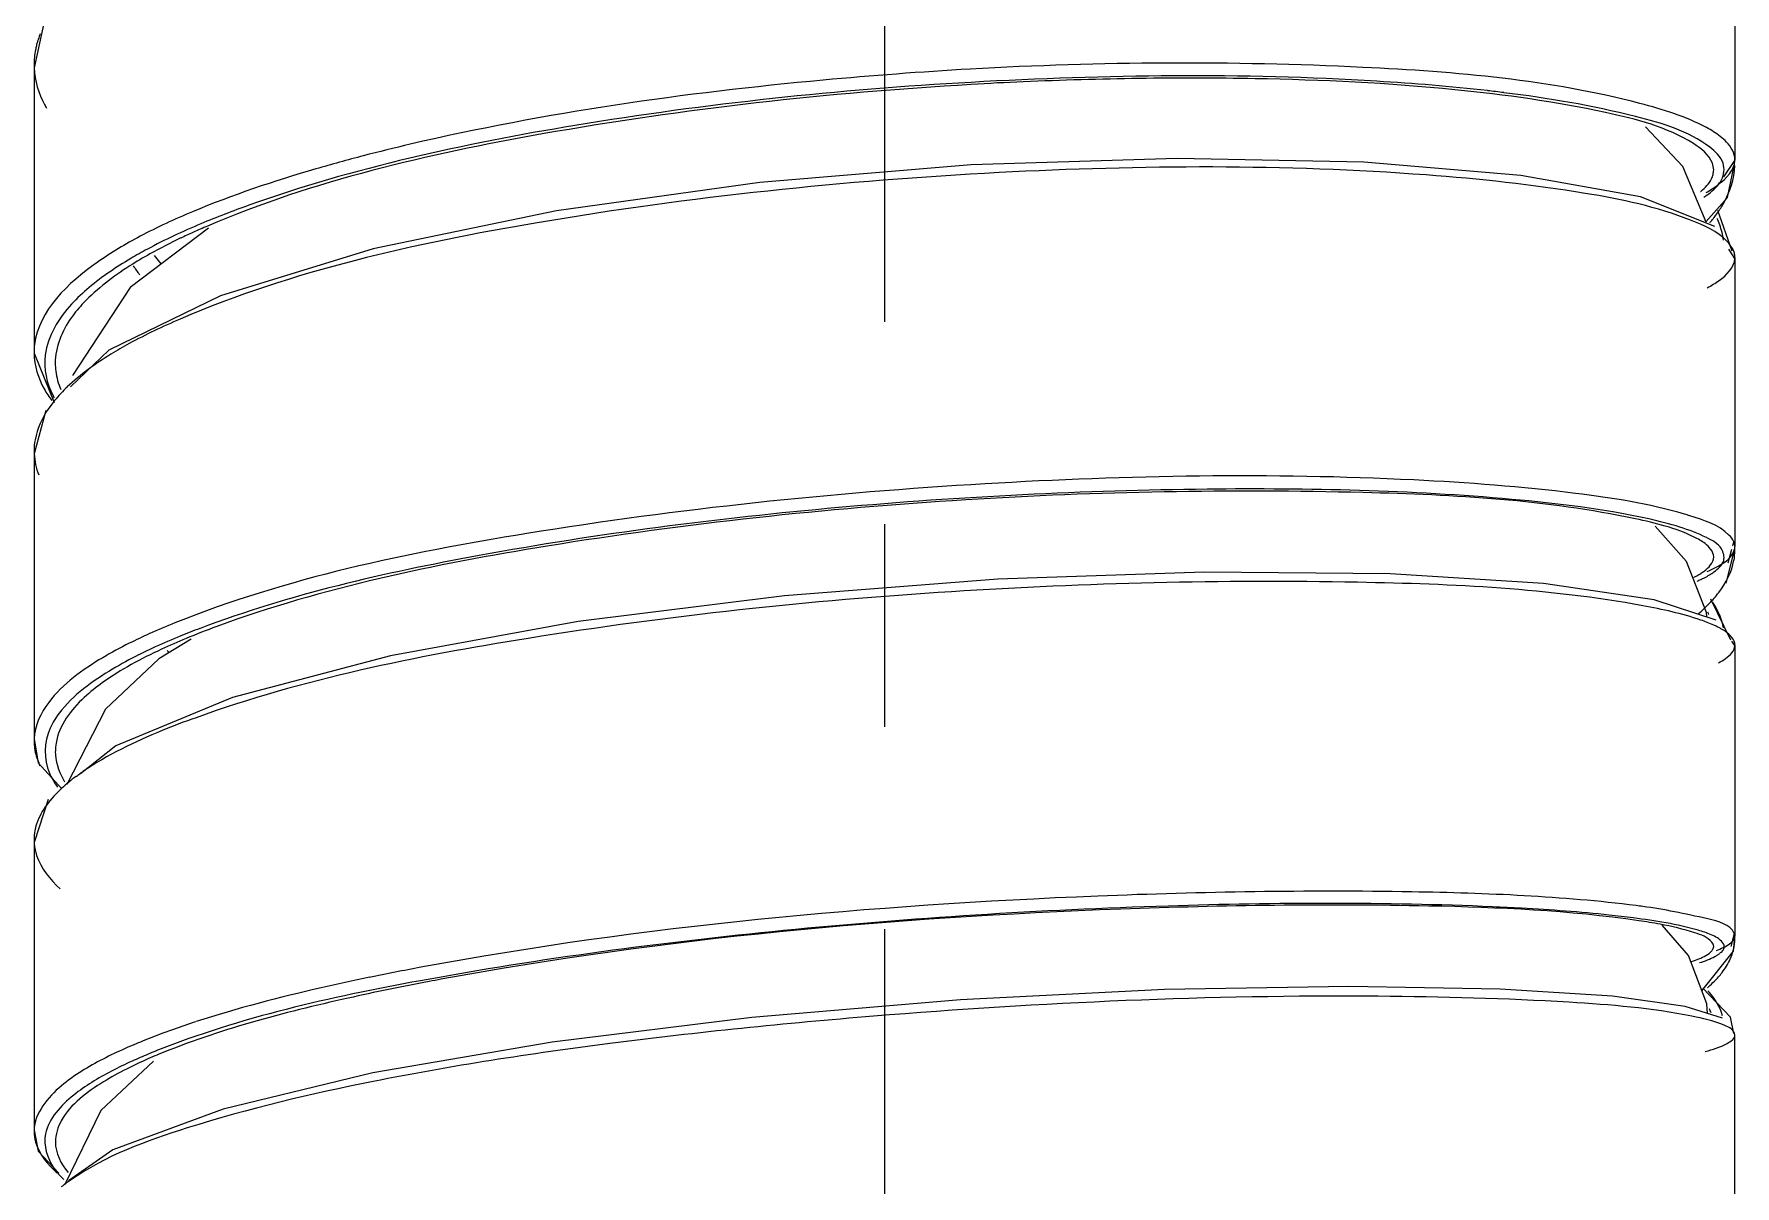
# Model space of a CAD drawing. Header units: millimetres. Extents: x 601 to 1195, y -13 to 407.
# Drawn here: x 716.41 to 727.08, y 314.46 to 321.68 of the extents above; entities that cross this region are included whole.
import ezdxf

# ---------------------------------------------------------------- set-up
doc = ezdxf.new("R2010")
doc.units = ezdxf.units.MM
doc.header["$LTSCALE"] = 0.1
doc.linetypes.add('CENTERX2', pattern=[101.6, 63.5, -12.7, 12.7, -12.7])
doc.layers.add('CENTER', color=1, linetype='CENTERX2')

msp = doc.modelspace()

# ---------------------------------------------------------------- linework, layer by layer
at = {"color": 7, "linetype": 'Continuous'}
for p, q in [((727.08, 320.895), (727.08, 322.695)), ((716.475, 321.75), (716.413, 321.47)), ((716.413, 321.491), (716.413, 321.47)), ((716.413, 321.491), (716.413, 319.681)), ((726.753, 320.853), (726.519, 321.1)), ((726.898, 320.504), (726.753, 320.853)), ((727.009, 320.788), (727.079, 320.89)), ((727.033, 320.658), (727.074, 320.858)), ((727.079, 320.89), (727.08, 320.895)), ((726.953, 320.476), (726.487, 320.661)), ((726.897, 320.505), (727.033, 320.658)), ((727.061, 320.321), (726.972, 320.577)), ((717.508, 320.465), (717.015, 320.093)), ((727.079, 320.276), (727.042, 320.334)), ((717.211, 320.241), (717.169, 320.294)), ((727.079, 320.276), (727.08, 320.282)), ((727.08, 318.469), (727.08, 320.282)), ((717.015, 320.093), (716.654, 319.541)), ((717.583, 320.042), (716.881, 319.701)), ((716.413, 319.681), (716.539, 319.373)), ((716.881, 319.701), (716.642, 319.471)), ((716.486, 319.322), (716.413, 319.05)), ((716.413, 319.069), (716.413, 319.05)), ((716.413, 319.069), (716.413, 317.25)), ((726.776, 318.376), (726.58, 318.598)), ((727.025, 318.239), (727.079, 318.454)), ((727.037, 318.367), (727.06, 318.452)), ((727.066, 318.473), (727.073, 318.499)), ((727.08, 318.469), (727.073, 318.499)), ((726.901, 318.055), (726.776, 318.376)), ((726.961, 318.008), (726.573, 318.136)), ((727.054, 317.882), (726.928, 318.14)), ((726.903, 318.027), (726.901, 318.055)), ((717.399, 317.889), (717.196, 317.766)), ((727.079, 317.849), (727.06, 317.875)), ((717.196, 317.766), (716.862, 317.449)), ((727.079, 317.849), (727.08, 317.852)), ((727.08, 316.027), (727.08, 317.852)), ((716.862, 317.449), (716.618, 316.978)), ((717.658, 317.522), (716.925, 317.219)), ((716.413, 317.263), (716.413, 317.25)), ((716.413, 317.263), (716.438, 317.113)), ((716.925, 317.219), (716.705, 317.043)), ((716.438, 317.113), (716.587, 316.949)), ((716.502, 316.882), (716.413, 316.614)), ((716.413, 316.631), (716.413, 316.614)), ((716.413, 316.631), (716.413, 314.801)), ((726.788, 315.904), (726.623, 316.096)), ((727.055, 315.962), (727.076, 316.043)), ((727.071, 315.932), (727.079, 316.019)), ((727.08, 316.027), (727.076, 316.043)), ((726.902, 315.602), (726.788, 315.904)), ((726.871, 315.683), (727.071, 315.932)), ((726.964, 315.904), (726.978, 315.913)), ((727.052, 315.519), (726.878, 315.7)), ((727.002, 315.512), (726.768, 315.585)), ((726.907, 315.542), (726.902, 315.602)), ((727.072, 315.415), (727.052, 315.519)), ((727.079, 315.405), (727.078, 315.407)), ((727.079, 313.572), (727.079, 315.406)), ((727.079, 315.405), (727.079, 315.406)), ((717.162, 315.242), (716.832, 314.933)), ((716.832, 314.933), (716.605, 314.465)), ((716.413, 314.809), (716.413, 314.801)), ((716.413, 314.809), (716.439, 314.677)), ((716.439, 314.677), (716.568, 314.54)), ((716.907, 314.686), (716.63, 314.492))]:
    msp.add_line(p, q, dxfattribs=at)
for points in [[(726.487, 320.661), (725.737, 320.796), (724.753, 320.879), (723.582, 320.903), (722.289, 320.862), (720.964, 320.751), (719.69, 320.574), (718.54, 320.335), (717.583, 320.042)], [(726.573, 318.136), (725.879, 318.237), (724.917, 318.298), (723.751, 318.309), (722.456, 318.264), (721.12, 318.16), (719.825, 317.999), (718.648, 317.784), (717.658, 317.522)], [(726.768, 315.585), (726.311, 315.649), (725.606, 315.694), (724.657, 315.711), (723.502, 315.691), (722.222, 315.626), (720.915, 315.516), (719.663, 315.362), (718.537, 315.17), (717.598, 314.942), (716.907, 314.686)]]:
    msp.add_lwpolyline(points, dxfattribs=at)
for centre, radius, start, end in [((716.932, 321.486), 0.519, 166.1862, 169.1085), ((716.946, 321.483), 0.534, 164.6473, 166.1922), ((716.96, 321.479), 0.548, 162.6759, 164.6452), ((716.972, 321.475), 0.561, 161.7178, 162.6797), ((716.984, 321.471), 0.573, 160.1906, 161.7156), ((717.001, 321.465), 0.592, 158.3799, 160.1888), ((716.906, 321.491), 0.493, 169.0792, 180.0277), ((723.717, 296.551), 24.857, 92.5379, 93.2919), ((724.364, 311.014), 10.379, 82.9914, 83.5686), ((717.091, 321.563), 0.692, 207.8089, 209.9761), ((721.583, 308.933), 12.382, 103.1211, 104.5238), ((726.599, 321.02), 0.419, 309.0609, 309.7974), ((726.56, 321.154), 0.591, 303.3325, 305.6218), ((726.245, 321.075), 0.888, 320.333, 322.4274), ((726.331, 321.01), 0.781, 322.3655, 327.5771), ((726.407, 320.961), 0.69, 327.6376, 330.3266), ((719.099, 316.705), 4.098, 114.3537, 115.5198), ((719.297, 316.268), 4.578, 113.0965, 114.3517), ((726.207, 321.106), 0.937, 319.6433, 320.3452), ((726.468, 320.298), 0.549, 20.0487, 24.6335), ((716.824, 319.685), 0.411, 172.8567, 180.0887), ((716.948, 319.619), 0.402, 179.871, 187.1756), ((717.34, 318.715), 1.042, 133.6249, 136.7815), ((717.037, 319.674), 0.567, 207.1786, 208.6845), ((716.807, 319.068), 0.394, 169.7435, 179.9427), ((726.242, 316.917), 1.831, 72.3553, 73.4709), ((726.709, 318.451), 0.371, 349.6113, 352.9834), ((726.717, 318.45), 0.362, 352.9792, 0.1261), ((726.55, 318.811), 0.6, 296.8849, 299.0503), ((718.891, 314.015), 4.283, 111.8542, 114.1543), ((726.505, 317.868), 0.446, 22.7781, 25.1755), ((726.67, 317.365), 0.671, 64.7266, 65.6297), ((726.573, 317.869), 0.444, 23.1783, 24.7415), ((726.607, 317.883), 0.408, 16.0708, 23.2527), ((726.643, 317.893), 0.37, 10.3741, 16.0291), ((718.531, 314.817), 3.404, 114.1542, 116.535), ((718.873, 314.119), 4.091, 112.1677, 114.5497), ((719.216, 313.282), 4.995, 110.6609, 112.1944), ((719.277, 313.284), 4.989, 110.1369, 112.5213), ((718.545, 314.838), 3.3, 114.566, 116.563), ((718.105, 318.995), 1.457, 233.985, 234.6129), ((716.735, 317.25), 0.322, 179.9887, 188.6432), ((716.863, 317.185), 0.316, 170.4879, 179.9744), ((716.821, 317.277), 0.413, 203.4588, 206.1513), ((717.482, 315.946), 1.347, 126.124, 126.6898), ((717.513, 315.903), 1.4, 125.5069, 126.1236), ((717.547, 315.856), 1.459, 124.8918, 125.5069), ((717.574, 315.816), 1.507, 124.5504, 124.8932), ((717.009, 317.244), 0.475, 209.4116, 211.8074), ((716.74, 316.626), 0.328, 161.7589, 169.2225), ((716.714, 316.631), 0.301, 169.2279, 180.0953), ((716.712, 316.631), 0.299, 183.4237, 185.2221), ((724.837, 300.024), 16.202, 86.802, 87.4453), ((725.72, 310.355), 5.909, 82.4027, 82.8138), ((726.821, 316.148), 0.283, 298.2425, 300.4449), ((726.886, 316.044), 0.16, 304.8121, 308.2313), ((721.903, 299.327), 16.786, 100.5192, 101.6421), ((722.205, 298.196), 17.856, 100.4527, 100.6995), ((726.393, 316.295), 0.784, 311.5328, 315.3473), ((726.331, 316.363), 0.877, 311.0973, 311.5931), ((726.461, 315.284), 0.601, 40.5961, 41.6859), ((726.625, 315.435), 0.324, 19.9177, 24.5145), ((718.793, 311.174), 4.525, 109.4307, 112.0612), ((719.206, 310.017), 5.754, 107.9927, 109.4745), ((718.496, 312.139), 3.404, 112.6332, 113.7022), ((718.599, 311.739), 3.84, 111.7474, 112.5216)]:
    msp.add_arc(centre, radius, start, end, dxfattribs=at)
for points, knots in [([(726.483, 321.248), (725.918, 321.395), (724.506, 321.517), (723.103, 321.509), (722.284, 321.463)], [0, 0, 0, 0, 0.415969, 1, 1, 1, 1]), ([(722.284, 321.463), (721.976, 321.445), (720.798, 321.357), (719.623, 321.19), (718.772, 320.992)], [0, 0, 0, 0, 0.26081, 1, 1, 1, 1]), ([(725.527, 321.328), (725.296, 321.354), (724.219, 321.441), (723.136, 321.428), (722.289, 321.38)], [0, 0, 0, 0, 0.214821, 1, 1, 1, 1]), ([(726.819, 320.996), (726.654, 321.1), (726.144, 321.231), (725.227, 321.36), (724.003, 321.418), (723.1, 321.404), (722.616, 321.383)], [0, 0, 0, 0, 0.137818, 0.362359, 0.657735, 1, 1, 1, 1]), ([(722.289, 321.366), (721.389, 321.314), (719.771, 321.134), (718.168, 320.764), (717.501, 320.479)], [0, 0, 0, 0, 0.554125, 1, 1, 1, 1]), ([(722.289, 321.38), (721.457, 321.333), (719.93, 321.172), (718.42, 320.845), (717.759, 320.609)], [0, 0, 0, 0, 0.542939, 1, 1, 1, 1]), ([(726.921, 320.973), (726.788, 321.075), (726.344, 321.207), (725.908, 321.281), (725.631, 321.315)], [0, 0, 0, 0, 0.375004, 1, 1, 1, 1]), ([(726.987, 321.041), (726.96, 321.062), (726.804, 321.157), (726.626, 321.21), (726.483, 321.248)], [0, 0, 0, 0, 0.186198, 1, 1, 1, 1]), ([(726.946, 320.831), (726.946, 320.845), (726.93, 320.917), (726.867, 320.966), (726.819, 320.996)], [0, 0, 0, 0, 0.199904, 1, 1, 1, 1]), ([(726.996, 320.769), (727.012, 320.8), (727.019, 320.889), (726.956, 320.947), (726.921, 320.973)], [0, 0, 0, 0, 0.441089, 1, 1, 1, 1]), ([(727.079, 320.895), (727.079, 320.936), (727.045, 320.993), (727.001, 321.03), (726.987, 321.041)], [0, 0, 0, 0, 0.69297, 1, 1, 1, 1]), ([(726.801, 320.516), (726.59, 320.6), (726.035, 320.715), (724.59, 320.868), (722.382, 320.855), (719.762, 320.582), (718.039, 320.201), (717.329, 319.895)], [0, 0, 0, 0, 0.070987, 0.175577, 0.454743, 0.758193, 1, 1, 1, 1]), ([(718.478, 320.919), (718.378, 320.893), (718.016, 320.794), (717.658, 320.674), (717.406, 320.568)], [0, 0, 0, 0, 0.273578, 1, 1, 1, 1]), ([(726.898, 320.689), (726.924, 320.703), (727, 320.75), (727.076, 320.829), (727.079, 320.89)], [0, 0, 0, 0, 0.333299, 1, 1, 1, 1]), ([(726.932, 320.774), (726.936, 320.783), (726.943, 320.802), (726.946, 320.821), (726.946, 320.831)], [0, 0, 0, 0, 0.514925, 1, 1, 1, 1]), ([(726.983, 320.749), (726.986, 320.752), (726.99, 320.759), (726.994, 320.766), (726.996, 320.769)], [0, 0, 0, 0, 0.509995, 1, 1, 1, 1]), ([(727.066, 320.335), (727.057, 320.352), (726.989, 320.438), (726.884, 320.484), (726.801, 320.516)], [0, 0, 0, 0, 0.179249, 1, 1, 1, 1]), ([(717.079, 320.415), (716.986, 320.365), (716.716, 320.207), (716.443, 319.95), (716.416, 319.736)], [0, 0, 0, 0, 0.328253, 1, 1, 1, 1]), ([(717.124, 320.334), (717.089, 320.315), (716.962, 320.244), (716.84, 320.162), (716.759, 320.094)], [0, 0, 0, 0, 0.274564, 1, 1, 1, 1]), ([(727.079, 320.282), (727.079, 320.291), (727.077, 320.309), (727.07, 320.327), (727.066, 320.335)], [0, 0, 0, 0, 0.486327, 1, 1, 1, 1]), ([(717.14, 320.304), (717.097, 320.28), (716.949, 320.192), (716.809, 320.087), (716.724, 319.997)], [0, 0, 0, 0, 0.282939, 1, 1, 1, 1]), ([(717.035, 320.23), (717.041, 320.221), (717.054, 320.201), (717.068, 320.183), (717.075, 320.173)], [0, 0, 0, 0, 0.49245, 1, 1, 1, 1]), ([(726.906, 320.092), (726.932, 320.106), (727.003, 320.148), (727.076, 320.219), (727.079, 320.276)], [0, 0, 0, 0, 0.335327, 1, 1, 1, 1]), ([(716.759, 320.094), (716.72, 320.061), (716.596, 319.947), (716.498, 319.789), (716.483, 319.67)], [0, 0, 0, 0, 0.29705, 1, 1, 1, 1]), ([(716.724, 319.997), (716.696, 319.968), (716.605, 319.861), (716.546, 319.72), (716.546, 319.62)], [0, 0, 0, 0, 0.287444, 1, 1, 1, 1]), ([(716.413, 319.681), (716.414, 319.603), (716.448, 319.496), (716.507, 319.407), (716.525, 319.384)], [0, 0, 0, 0, 0.725347, 1, 1, 1, 1]), ([(717.01, 319.742), (716.971, 319.72), (716.834, 319.641), (716.704, 319.548), (716.621, 319.47)], [0, 0, 0, 0, 0.280022, 1, 1, 1, 1]), ([(726.763, 318.672), (726.54, 318.738), (725.973, 318.827), (724.511, 318.937), (722.305, 318.898), (719.704, 318.627), (718, 318.273), (717.296, 317.99)], [0, 0, 0, 0, 0.072842, 0.179107, 0.459881, 0.762071, 1, 1, 1, 1]), ([(725.679, 318.765), (725.044, 318.822), (723.634, 318.852), (721.468, 318.744), (719.353, 318.473), (718.018, 318.169), (717.454, 317.956)], [0, 0, 0, 0, 0.230039, 0.508579, 0.782289, 1, 1, 1, 1]), ([(726.455, 318.643), (725.896, 318.762), (724.486, 318.839), (722.204, 318.797), (719.796, 318.537), (718.226, 318.213), (717.559, 317.968)], [0, 0, 0, 0, 0.190984, 0.468484, 0.762553, 1, 1, 1, 1]), ([(726.734, 318.591), (726.67, 318.611), (726.324, 318.698), (725.968, 318.739), (725.679, 318.765)], [0, 0, 0, 0, 0.187686, 1, 1, 1, 1]), ([(726.892, 318.488), (726.871, 318.504), (726.734, 318.58), (726.58, 318.616), (726.455, 318.643)], [0, 0, 0, 0, 0.172083, 1, 1, 1, 1]), ([(727.073, 318.499), (727.066, 318.515), (726.994, 318.601), (726.884, 318.634), (726.797, 318.662)], [0, 0, 0, 0, 0.161046, 1, 1, 1, 1]), ([(726.947, 318.31), (726.973, 318.328), (727.024, 318.37), (726.996, 318.476), (726.882, 318.538), (726.791, 318.573), (726.734, 318.591)], [0, 0, 0, 0, 0.204852, 0.363498, 0.612583, 1, 1, 1, 1]), ([(726.906, 318.313), (726.93, 318.323), (726.994, 318.355), (727.066, 318.404), (727.077, 318.452)], [0, 0, 0, 0, 0.341829, 1, 1, 1, 1]), ([(727.077, 318.452), (727.078, 318.455), (727.079, 318.46), (727.079, 318.466), (727.079, 318.469)], [0, 0, 0, 0, 0.504014, 1, 1, 1, 1]), ([(726.841, 318.286), (726.849, 318.291), (726.864, 318.3), (726.879, 318.31), (726.886, 318.315)], [0, 0, 0, 0, 0.52406, 1, 1, 1, 1]), ([(726.888, 318.274), (726.899, 318.279), (726.919, 318.291), (726.938, 318.303), (726.947, 318.31)], [0, 0, 0, 0, 0.528779, 1, 1, 1, 1]), ([(726.92, 318.114), (726.94, 318.135), (727.009, 318.213), (727.06, 318.31), (727.073, 318.384)], [0, 0, 0, 0, 0.281474, 1, 1, 1, 1]), ([(726.501, 318.098), (725.913, 318.206), (724.46, 318.274), (722.123, 318.22), (719.683, 317.958), (718.101, 317.638), (717.429, 317.396)], [0, 0, 0, 0, 0.196095, 0.474384, 0.766055, 1, 1, 1, 1]), ([(726.842, 318.252), (726.85, 318.256), (726.865, 318.263), (726.88, 318.27), (726.888, 318.274)], [0, 0, 0, 0, 0.515482, 1, 1, 1, 1]), ([(726.947, 317.976), (726.92, 317.988), (726.776, 318.043), (726.624, 318.075), (726.501, 318.098)], [0, 0, 0, 0, 0.191957, 1, 1, 1, 1]), ([(717.366, 317.893), (717.314, 317.871), (717.134, 317.792), (716.958, 317.698), (716.843, 317.616)], [0, 0, 0, 0, 0.283039, 1, 1, 1, 1]), ([(726.996, 317.951), (726.99, 317.955), (726.977, 317.962), (726.964, 317.968), (726.957, 317.972)], [0, 0, 0, 0, 0.481714, 1, 1, 1, 1]), ([(727.079, 317.852), (727.079, 317.856), (727.078, 317.864), (727.076, 317.872), (727.074, 317.876)], [0, 0, 0, 0, 0.49162, 1, 1, 1, 1]), ([(717.01, 317.863), (716.954, 317.834), (716.77, 317.735), (716.594, 317.609), (716.505, 317.492)], [0, 0, 0, 0, 0.300701, 1, 1, 1, 1]), ([(717.069, 317.79), (717.014, 317.762), (716.833, 317.664), (716.658, 317.539), (716.571, 317.424)], [0, 0, 0, 0, 0.300698, 1, 1, 1, 1]), ([(726.976, 317.739), (726.991, 317.748), (727.034, 317.773), (727.078, 317.815), (727.079, 317.849)], [0, 0, 0, 0, 0.338641, 1, 1, 1, 1]), ([(716.843, 317.616), (716.803, 317.587), (716.678, 317.488), (716.569, 317.348), (716.551, 317.237)], [0, 0, 0, 0, 0.306855, 1, 1, 1, 1]), ([(716.571, 317.424), (716.549, 317.395), (716.477, 317.286), (716.472, 317.135), (716.509, 317.049)], [0, 0, 0, 0, 0.280644, 1, 1, 1, 1]), ([(717.429, 317.396), (717.357, 317.371), (717.113, 317.277), (716.873, 317.163), (716.72, 317.058)], [0, 0, 0, 0, 0.289996, 1, 1, 1, 1]), ([(716.676, 317.027), (716.645, 317.004), (716.545, 316.922), (716.458, 316.816), (716.429, 316.729)], [0, 0, 0, 0, 0.297166, 1, 1, 1, 1]), ([(716.414, 316.604), (716.416, 316.58), (716.44, 316.471), (716.514, 316.381), (716.577, 316.322)], [0, 0, 0, 0, 0.220735, 1, 1, 1, 1]), ([(726.459, 316.218), (725.993, 316.276), (724.865, 316.323), (722.318, 316.279), (720.237, 316.091), (718.839, 315.831)], [0, 0, 0, 0, 0.184349, 0.441791, 1, 1, 1, 1]), ([(725.56, 316.21), (724.882, 316.24), (723.397, 316.232), (721.149, 316.092), (719.025, 315.81), (717.708, 315.518), (717.177, 315.306)], [0, 0, 0, 0, 0.24026, 0.525683, 0.797203, 1, 1, 1, 1]), ([(726.476, 316.123), (726.04, 316.187), (724.954, 316.234), (722.444, 316.2), (720.37, 316.015), (718.965, 315.756)], [0, 0, 0, 0, 0.175383, 0.431424, 1, 1, 1, 1]), ([(726.442, 316.14), (726.392, 316.147), (726.159, 316.174), (725.925, 316.191), (725.741, 316.201)], [0, 0, 0, 0, 0.216591, 1, 1, 1, 1]), ([(727.075, 316.043), (727.049, 316.101), (726.817, 316.156), (726.638, 316.194), (726.501, 316.212)], [0, 0, 0, 0, 0.313767, 1, 1, 1, 1]), ([(726.93, 316.035), (726.904, 316.046), (726.745, 316.098), (726.579, 316.122), (726.442, 316.14)], [0, 0, 0, 0, 0.173118, 1, 1, 1, 1]), ([(726.935, 315.989), (726.908, 316.02), (726.793, 316.062), (726.684, 316.087), (726.61, 316.101)], [0, 0, 0, 0, 0.352928, 1, 1, 1, 1]), ([(727.011, 315.952), (727.018, 315.976), (726.978, 316.014), (726.944, 316.029), (726.93, 316.035)], [0, 0, 0, 0, 0.626115, 1, 1, 1, 1]), ([(726.934, 315.934), (726.938, 315.939), (726.944, 315.947), (726.946, 315.957), (726.946, 315.962)], [0, 0, 0, 0, 0.536957, 1, 1, 1, 1]), ([(726.946, 315.962), (726.946, 315.967), (726.944, 315.977), (726.938, 315.985), (726.935, 315.989)], [0, 0, 0, 0, 0.464583, 1, 1, 1, 1]), ([(726.964, 315.936), (726.978, 315.942), (727.018, 315.96), (727.062, 315.983), (727.075, 316.01)], [0, 0, 0, 0, 0.340398, 1, 1, 1, 1]), ([(726.985, 315.919), (726.991, 315.924), (727.002, 315.933), (727.009, 315.946), (727.011, 315.952)], [0, 0, 0, 0, 0.558148, 1, 1, 1, 1]), ([(727.075, 316.01), (727.076, 316.013), (727.078, 316.018), (727.079, 316.024), (727.079, 316.027)], [0, 0, 0, 0, 0.513619, 1, 1, 1, 1]), ([(726.809, 315.868), (726.824, 315.873), (726.868, 315.889), (726.914, 315.91), (726.934, 315.934)], [0, 0, 0, 0, 0.330398, 1, 1, 1, 1]), ([(718.89, 315.742), (718.72, 315.71), (718.144, 315.591), (717.57, 315.441), (717.186, 315.281)], [0, 0, 0, 0, 0.293352, 1, 1, 1, 1]), ([(718.516, 315.768), (718.415, 315.747), (718.05, 315.668), (717.687, 315.573), (717.429, 315.49)], [0, 0, 0, 0, 0.274919, 1, 1, 1, 1]), ([(726.951, 315.744), (726.96, 315.752), (726.976, 315.77), (726.992, 315.789), (726.999, 315.799)], [0, 0, 0, 0, 0.512102, 1, 1, 1, 1]), ([(726.81, 315.524), (726.557, 315.575), (725.899, 315.628), (724.187, 315.675), (722.175, 315.585), (720.076, 315.373), (718.634, 315.152), (717.5, 314.883), (716.861, 314.649), (716.641, 314.496)], [0, 0, 0, 0, 0.075252, 0.19137, 0.498534, 0.659857, 0.805595, 0.922162, 1, 1, 1, 1]), ([(727.079, 315.406), (727.079, 315.437), (726.963, 315.493), (726.879, 315.51), (726.81, 315.524)], [0, 0, 0, 0, 0.303548, 1, 1, 1, 1]), ([(717.094, 315.368), (717.057, 315.353), (716.926, 315.298), (716.799, 315.234), (716.712, 315.179)], [0, 0, 0, 0, 0.278328, 1, 1, 1, 1]), ([(726.893, 315.303), (726.941, 315.316), (727.004, 315.334), (727.078, 315.381), (727.079, 315.405)], [0, 0, 0, 0, 0.675523, 1, 1, 1, 1]), ([(717.129, 315.286), (717.095, 315.272), (716.974, 315.22), (716.856, 315.16), (716.775, 315.109)], [0, 0, 0, 0, 0.277069, 1, 1, 1, 1]), ([(716.712, 315.179), (716.668, 315.152), (716.538, 315.062), (716.417, 314.918), (716.413, 314.809)], [0, 0, 0, 0, 0.324713, 1, 1, 1, 1]), ([(716.775, 315.109), (716.736, 315.085), (716.617, 315.003), (716.506, 314.884), (716.485, 314.786)], [0, 0, 0, 0, 0.315871, 1, 1, 1, 1]), ([(716.992, 315.193), (716.943, 315.168), (716.792, 315.084), (716.643, 314.974), (716.584, 314.869)], [0, 0, 0, 0, 0.31226, 1, 1, 1, 1]), ([(716.413, 314.801), (716.413, 314.779), (716.428, 314.677), (716.5, 314.593), (716.559, 314.54)], [0, 0, 0, 0, 0.218371, 1, 1, 1, 1]), ([(716.485, 314.786), (716.47, 314.714), (716.506, 314.599), (716.577, 314.522), (716.599, 314.5)], [0, 0, 0, 0, 0.703229, 1, 1, 1, 1]), ([(716.641, 314.496), (716.631, 314.489), (716.612, 314.476), (716.593, 314.461), (716.584, 314.454)], [0, 0, 0, 0, 0.51103, 1, 1, 1, 1])]:
    msp.add_open_spline(points, degree=3, knots=knots, dxfattribs=at)
for points in [[(716.413, 321.47), (716.417, 321.39), (716.442, 321.31), (716.479, 321.24)], [(727.007, 320.62), (727.048, 320.692), (727.075, 320.775), (727.079, 320.858)], [(726.867, 320.698), (726.892, 320.719), (726.917, 320.744), (726.932, 320.774)], [(726.904, 320.673), (726.934, 320.695), (726.962, 320.719), (726.983, 320.749)], [(717.406, 320.568), (717.295, 320.522), (717.185, 320.471), (717.079, 320.415)], [(717.759, 320.609), (717.659, 320.573), (717.559, 320.535), (717.46, 320.493)], [(717.46, 320.493), (717.346, 320.445), (717.233, 320.393), (717.124, 320.334)], [(727.008, 320.391), (727.003, 320.424), (726.995, 320.455), (726.984, 320.486)], [(717.333, 320.404), (717.268, 320.372), (717.203, 320.339), (717.14, 320.304)], [(717.329, 319.895), (717.22, 319.849), (717.113, 319.798), (717.01, 319.742)], [(716.483, 319.67), (716.472, 319.584), (716.492, 319.492), (716.532, 319.415)], [(716.549, 319.569), (716.554, 319.53), (716.565, 319.491), (716.581, 319.454)], [(716.581, 319.429), (716.554, 319.4), (716.528, 319.369), (716.505, 319.336)], [(716.505, 319.336), (716.464, 319.277), (716.432, 319.209), (716.42, 319.139)], [(716.414, 319.05), (716.416, 319.005), (716.426, 318.96), (716.443, 318.918)], [(726.886, 318.315), (726.915, 318.336), (726.946, 318.368), (726.946, 318.404)], [(726.946, 318.404), (726.946, 318.437), (726.918, 318.468), (726.892, 318.488)], [(726.851, 318.049), (726.875, 318.069), (726.898, 318.091), (726.92, 318.114)], [(726.976, 318.055), (726.966, 318.078), (726.953, 318.1), (726.94, 318.121)], [(727.074, 317.876), (727.061, 317.909), (727.027, 317.933), (726.996, 317.951)], [(716.505, 317.492), (716.455, 317.427), (716.417, 317.345), (716.414, 317.263)], [(716.417, 317.201), (716.421, 317.171), (716.43, 317.141), (716.443, 317.113)], [(716.546, 317.185), (716.546, 317.125), (716.566, 317.064), (716.595, 317.011)], [(716.509, 317.049), (716.523, 317.018), (716.541, 316.988), (716.561, 316.96)], [(726.61, 316.101), (726.566, 316.109), (726.521, 316.116), (726.476, 316.123)], [(727.05, 315.882), (727.068, 315.921), (727.079, 315.965), (727.079, 316.008)], [(726.857, 315.86), (726.89, 315.87), (726.924, 315.882), (726.954, 315.899)], [(726.999, 315.799), (727.019, 315.824), (727.037, 315.852), (727.05, 315.882)], [(727.002, 315.526), (726.987, 315.581), (726.955, 315.631), (726.918, 315.675)], [(717.127, 315.256), (717.082, 315.236), (717.036, 315.215), (716.992, 315.193)], [(716.584, 314.869), (716.562, 314.829), (716.547, 314.782), (716.547, 314.736)], [(716.547, 314.736), (716.547, 314.667), (716.582, 314.597), (716.626, 314.544)]]:
    msp.add_open_spline(points, degree=3, dxfattribs=at)
at = {"layer": 'CENTER'}
msp.add_line((721.746, 387.189), (721.746, 82.203), dxfattribs=at)

doc.saveas('drawing.dxf')
